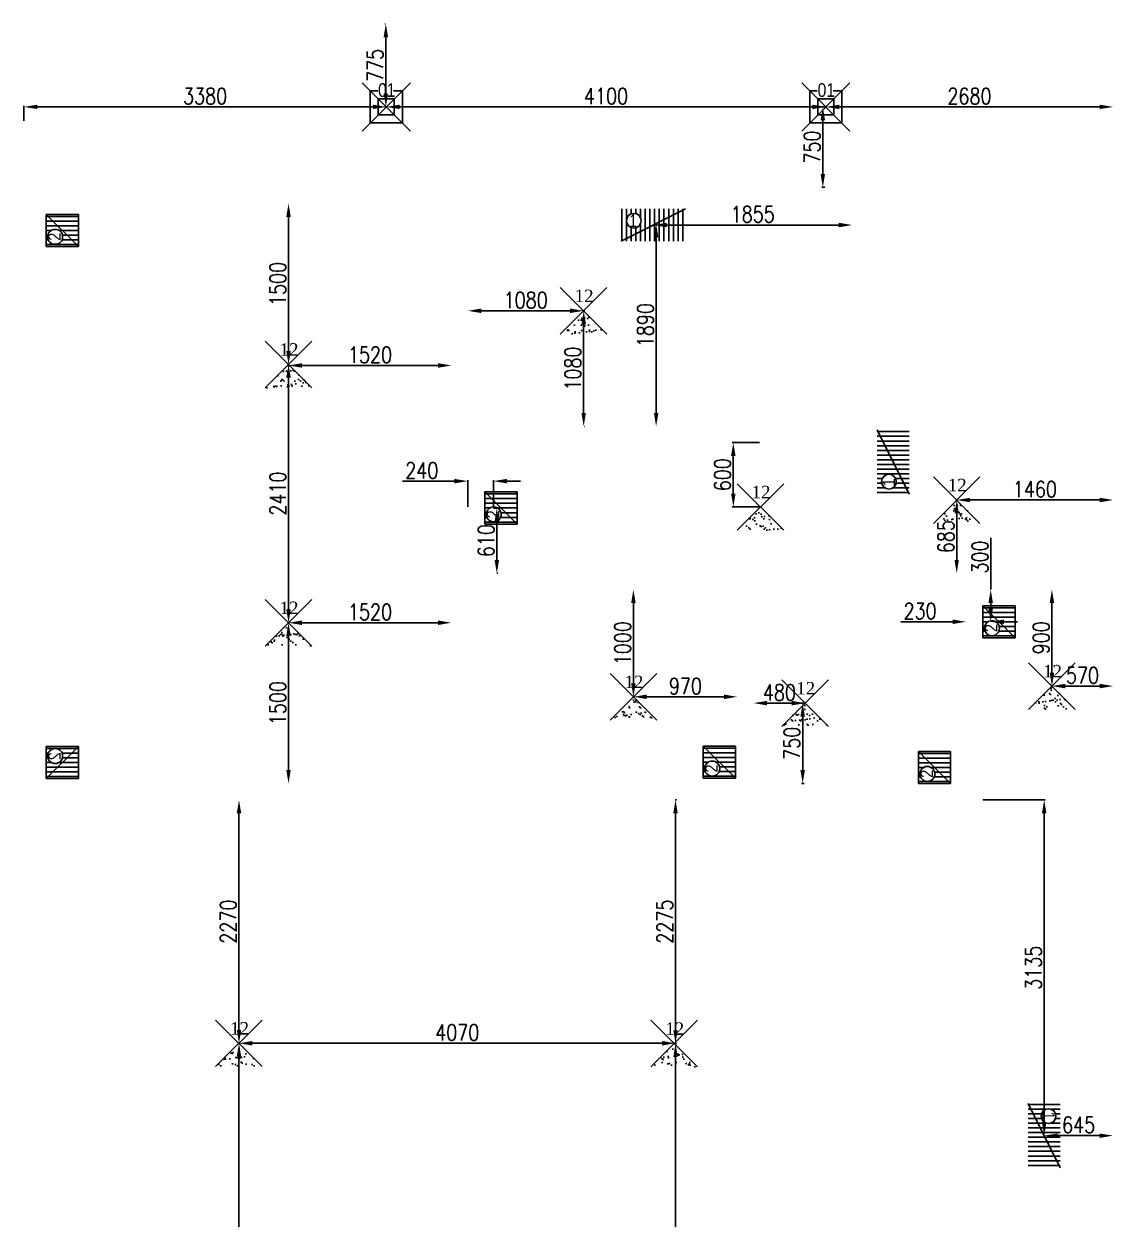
# Model space of a CAD drawing. Header units: millimetres. Extents: x -229 to 38456, y 27305 to 65049.
# Drawn here: x 28296 to 38456, y 41708 to 52857 of the extents above; entities that cross this region are included whole.
import ezdxf
from ezdxf.enums import TextEntityAlignment as Align

# ---------------------------------------------------------------- set-up
doc = ezdxf.new("R2010")
doc.units = ezdxf.units.MM
doc.header["$LTSCALE"] = 700
doc.header["$MEASUREMENT"] = 0
doc.header["$PDMODE"] = 35
doc.header["$PDSIZE"] = -25
for name, color, linetype in [('01-dif', 76, 'Continuous'), ('DIF 12', 84, 'Continuous'), ('DIF 46', 74, 'Continuous'), ('Return grill 300x300', 5, 'Continuous'), ('RETURN GRILL-600x300', 5, 'Continuous'), ('SA-DIMSTYLE', 2, 'Continuous'), ('WO DIFFUSER', 78, 'Continuous')]:
    doc.layers.add(name, color=color, linetype=linetype)
doc.layers.add('MAAM TEXT', color=7, linetype='Continuous', lineweight=25)
doc.styles.add('ROMANS', font='romans', dxfattribs={"width": 0.8})
doc.styles.add('style1', font='ARIALN.TTF')
doc.styles.add('TECHNICBOLD', font='times.ttf', dxfattribs={"height": 10})
doc.dimstyles.new('SA-MA', dxfattribs={"dimtxt": 150, "dimasz": 125, "dimexe": 10, "dimexo": 10, "dimgap": 25, "dimtad": 1, "dimdec": 0, "dimrnd": 5, "dimzin": 0, "dimdsep": 46, "dimtxsty": 'ROMANS', "dimcen": 0, "dimclrd": 1, "dimclre": 1, "dimclrt": 7, "dimadec": 0, "dimazin": 0, "dimtfac": 1, "dimtdec": 0, "dimtofl": 0, "dimtmove": 0, "dimatfit": 3, "dimfxl": 1, "dimtolj": 1, "dimtzin": 0, "dimarcsym": 0})

# ---------------------------------------------------------------- blocks, each defined once
blk = doc.blocks.new('saaa')
at = {"layer": 'RETURN GRILL-600x300'}
h = blk.add_hatch(dxfattribs=at)
h.set_pattern_fill('ANSI31', color=256, scale=350, angle=135, style=0)
h.set_pattern_definition([(270, (332422.58, 31332.115), (-43.75, 3e-15), [])])
h.paths.add_polyline_path([(272318, 32662), (272318, 32962), (271718, 32962), (271718, 32662)])
h.paths.add_polyline_path([(271905, 32852, 1), (271767, 32852, 1)], flags=16)
blk.add_line((272318, 32962), (271718, 32662), dxfattribs=at)
blk.add_circle((271836, 32852, 0), 68.8, dxfattribs=at)
at = {"layer": 'MAAM TEXT', "color": 7, "style": 'style1'}
blk.add_text('1', height=117, dxfattribs=at).set_placement((271830, 32794, 0), align=Align.CENTER)
blk = doc.blocks.new('DIFF CODE-12')
at = {"layer": 'DIF 12'}
h = blk.add_hatch(dxfattribs=at)
h.set_pattern_fill('AR-SAND', color=256, scale=50, style=0)
h.paths.add_polyline_path([(-20772, -48937), (-20337, -48937), (-20554, -48719)])
for p, q in [((-20337, -48502), (-20772, -48937)), ((-20772, -48502), (-20337, -48937))]:
    blk.add_line(p, q, dxfattribs=at)
at = {"layer": 'DIF 12', "color": 1, "style": 'TECHNICBOLD'}
blk.add_text('12', height=116.5, dxfattribs=at).set_placement((-20637, -48638))
blk = doc.blocks.new('01')
at = {"layer": '01-dif'}
for p, q in [((197256, -40400), (197706, -40850)), ((197706, -40400), (197256, -40850)), ((197401, -40475), (197331, -40475)), ((197331, -40475), (197331, -40775)), ((197556, -40550), (197406, -40550)), ((197406, -40550), (197406, -40700)), ((197631, -40475), (197550, -40475)), ((197556, -40550), (197556, -40700)), ((197631, -40475), (197631, -40775)), ((197631, -40775), (197331, -40775)), ((197556, -40700), (197406, -40700))]:
    blk.add_line(p, q, dxfattribs=at)
at = {"layer": '01-dif', "style": 'style1'}
blk.add_text('01', height=128.4, dxfattribs=at).set_placement((197486, -40532), align=Align.CENTER)
blk = doc.blocks.new('grill 2')
at = {"layer": 'Return grill 300x300'}
for p, q in [((-181726, 9717), (-182026, 9717)), ((-182026, 9717), (-182026, 9417)), ((-181726, 9717), (-182026, 9417)), ((-182007, 9717), (-182007, 9417)), ((-181964, 9717), (-181964, 9698)), ((-181920, 9717), (-181920, 9701)), ((-181876, 9717), (-181876, 9668)), ((-181832, 9717), (-181832, 9417)), ((-181789, 9717), (-181789, 9417)), ((-181745, 9717), (-181745, 9417)), ((-181726, 9417), (-181726, 9717)), ((-181876, 9599), (-181876, 9417)), ((-181964, 9569), (-181964, 9417)), ((-181920, 9566), (-181920, 9417)), ((-182026, 9417), (-181726, 9417))]:
    blk.add_line(p, q, dxfattribs=at)
blk.add_ellipse((-181936, 9634), major_axis=(49.3, 49.3), ratio=1, start_param=5.497787, end_param=11.780972, dxfattribs=at)
at = {"layer": 'Return grill 300x300', "color": 7, "style": 'style1'}
blk.add_text('2', height=117, dxfattribs=at).set_placement((-181935, 9582, 0), align=Align.CENTER)
blk = doc.blocks.new('*D37')
at = {"layer": 'Defpoints', "color": 0, "ltscale": 8, "transparency": 16777216}
for p in [(30764, 49681), (30764, 47271), (30764, 47271)]:
    blk.add_point(p, dxfattribs=at)
at = {"layer": 'SA-DIMSTYLE', "color": 1, "lineweight": -2, "ltscale": 8, "transparency": 16777216}
blk.add_line((30764, 49556), (30764, 47396), dxfattribs=at)
at = {"layer": 'SA-DIMSTYLE', "color": 1, "ltscale": 8, "transparency": 16777216}
for points in [[(30743, 49556), (30785, 49556), (30764, 49681)], [(30743, 47396), (30785, 47396), (30764, 47271)]]:
    blk.add_solid(points, dxfattribs=at)
at = {"layer": 'SA-DIMSTYLE', "color": 7, "ltscale": 8, "transparency": 16777216, "insert": (30664, 48476), "char_height": 150, "attachment_point": 5, "rotation": 90, "style": 'ROMANS'}
blk.add_mtext('\\A1;2410', dxfattribs=at)
blk = doc.blocks.new('*D38')
at = {"layer": 'Defpoints', "color": 0, "ltscale": 8, "transparency": 16777216}
for p in [(30764, 47271), (32283, 47271), (32283, 47271)]:
    blk.add_point(p, dxfattribs=at)
at = {"layer": 'SA-DIMSTYLE', "color": 1, "lineweight": -2, "ltscale": 8, "transparency": 16777216}
blk.add_line((30889, 47271), (32158, 47271), dxfattribs=at)
at = {"layer": 'SA-DIMSTYLE', "color": 1, "ltscale": 8, "transparency": 16777216}
for points in [[(30889, 47292), (30889, 47250), (30764, 47271)], [(32158, 47292), (32158, 47250), (32283, 47271)]]:
    blk.add_solid(points, dxfattribs=at)
at = {"layer": 'SA-DIMSTYLE', "color": 7, "ltscale": 8, "transparency": 16777216, "insert": (31524, 47371), "char_height": 150, "attachment_point": 5, "style": 'ROMANS'}
blk.add_mtext('\\A1;1520', dxfattribs=at)
blk = doc.blocks.new('*D39')
at = {"layer": 'Defpoints', "color": 0, "ltscale": 8, "transparency": 16777216}
for p in [(30764, 51181), (30764, 51181), (30764, 49681)]:
    blk.add_point(p, dxfattribs=at)
at = {"layer": 'SA-DIMSTYLE', "color": 1, "lineweight": -2, "ltscale": 8, "transparency": 16777216}
blk.add_line((30764, 49806), (30764, 51056), dxfattribs=at)
at = {"layer": 'SA-DIMSTYLE', "color": 1, "ltscale": 8, "transparency": 16777216}
for points in [[(30743, 51056), (30785, 51056), (30764, 51181)], [(30743, 49806), (30785, 49806), (30764, 49681)]]:
    blk.add_solid(points, dxfattribs=at)
at = {"layer": 'SA-DIMSTYLE', "color": 7, "ltscale": 8, "transparency": 16777216, "insert": (30664, 50431), "char_height": 150, "attachment_point": 5, "rotation": 90, "style": 'ROMANS'}
blk.add_mtext('\\A1;1500', dxfattribs=at)
blk = doc.blocks.new('*D40')
at = {"layer": 'Defpoints', "color": 0, "ltscale": 8, "transparency": 16777216}
for p in [(30764, 47271), (30764, 45771), (30764, 45771)]:
    blk.add_point(p, dxfattribs=at)
at = {"layer": 'SA-DIMSTYLE', "color": 1, "lineweight": -2, "ltscale": 8, "transparency": 16777216}
blk.add_line((30764, 47146), (30764, 45896), dxfattribs=at)
at = {"layer": 'SA-DIMSTYLE', "color": 1, "ltscale": 8, "transparency": 16777216}
for points in [[(30743, 47146), (30785, 47146), (30764, 47271)], [(30743, 45896), (30785, 45896), (30764, 45771)]]:
    blk.add_solid(points, dxfattribs=at)
at = {"layer": 'SA-DIMSTYLE', "color": 7, "ltscale": 8, "transparency": 16777216, "insert": (30664, 46521), "char_height": 150, "attachment_point": 5, "rotation": 90, "style": 'ROMANS'}
blk.add_mtext('\\A1;1500', dxfattribs=at)
blk = doc.blocks.new('*D41')
at = {"layer": 'Defpoints', "color": 0, "ltscale": 8, "transparency": 16777216}
for p in [(33981, 46580), (34950, 46580), (34950, 46580)]:
    blk.add_point(p, dxfattribs=at)
at = {"layer": 'SA-DIMSTYLE', "color": 1, "lineweight": -2, "ltscale": 8, "transparency": 16777216}
blk.add_line((34106, 46580), (34825, 46580), dxfattribs=at)
at = {"layer": 'SA-DIMSTYLE', "color": 1, "ltscale": 8, "transparency": 16777216}
for points in [[(34106, 46601), (34106, 46559), (33981, 46580)], [(34825, 46601), (34825, 46559), (34950, 46580)]]:
    blk.add_solid(points, dxfattribs=at)
at = {"layer": 'SA-DIMSTYLE', "color": 7, "ltscale": 8, "transparency": 16777216, "insert": (34466, 46680), "char_height": 150, "attachment_point": 5, "style": 'ROMANS'}
blk.add_mtext('\\A1;970', dxfattribs=at)
blk = doc.blocks.new('*D42')
at = {"layer": 'Defpoints', "color": 0, "ltscale": 8, "transparency": 16777216}
for p in [(33981, 47580), (33981, 47580), (33981, 46580)]:
    blk.add_point(p, dxfattribs=at)
at = {"layer": 'SA-DIMSTYLE', "color": 1, "lineweight": -2, "ltscale": 8, "transparency": 16777216}
blk.add_line((33981, 46705), (33981, 47455), dxfattribs=at)
at = {"layer": 'SA-DIMSTYLE', "color": 1, "ltscale": 8, "transparency": 16777216}
for points in [[(33960, 47455), (34002, 47455), (33981, 47580)], [(33960, 46705), (34002, 46705), (33981, 46580)]]:
    blk.add_solid(points, dxfattribs=at)
at = {"layer": 'SA-DIMSTYLE', "color": 7, "ltscale": 8, "transparency": 16777216, "insert": (33881, 47080), "char_height": 150, "attachment_point": 5, "rotation": 90, "style": 'ROMANS'}
blk.add_mtext('\\A1;1000', dxfattribs=at)
blk = doc.blocks.new('*D43')
at = {"layer": 'Defpoints', "color": 0, "ltscale": 8, "transparency": 16777216}
for p in [(35583, 46521), (35560, 45771), (35583, 45771)]:
    blk.add_point(p, dxfattribs=at)
at = {"layer": 'SA-DIMSTYLE', "color": 1, "lineweight": -2, "ltscale": 8, "transparency": 16777216}
for p, q in [((35573, 46521), (35550, 46521)), ((35560, 46396), (35560, 45896)), ((35573, 45771), (35550, 45771))]:
    blk.add_line(p, q, dxfattribs=at)
at = {"layer": 'SA-DIMSTYLE', "color": 1, "ltscale": 8, "transparency": 16777216}
for points in [[(35539, 46396), (35581, 46396), (35560, 46521)], [(35539, 45896), (35581, 45896), (35560, 45771)]]:
    blk.add_solid(points, dxfattribs=at)
at = {"layer": 'SA-DIMSTYLE', "color": 7, "ltscale": 8, "transparency": 16777216, "insert": (35460, 46146), "char_height": 150, "attachment_point": 5, "rotation": 90, "style": 'ROMANS'}
blk.add_mtext('\\A1;750', dxfattribs=at)
blk = doc.blocks.new('*D44')
at = {"layer": 'Defpoints', "color": 0, "ltscale": 8, "transparency": 16777216}
for p in [(35103, 46521), (35103, 46521), (35583, 46521)]:
    blk.add_point(p, dxfattribs=at)
at = {"layer": 'SA-DIMSTYLE', "color": 1, "lineweight": -2, "ltscale": 8, "transparency": 16777216}
blk.add_line((35458, 46521), (35228, 46521), dxfattribs=at)
at = {"layer": 'SA-DIMSTYLE', "color": 1, "ltscale": 8, "transparency": 16777216}
for points in [[(35228, 46542), (35228, 46500), (35103, 46521)], [(35458, 46542), (35458, 46500), (35583, 46521)]]:
    blk.add_solid(points, dxfattribs=at)
at = {"layer": 'SA-DIMSTYLE', "color": 7, "ltscale": 8, "transparency": 16777216, "insert": (35343, 46621), "char_height": 150, "attachment_point": 5, "style": 'ROMANS'}
blk.add_mtext('\\A1;480', dxfattribs=at)
blk = doc.blocks.new('*D45')
at = {"layer": 'Defpoints', "color": 0, "ltscale": 8, "transparency": 16777216}
for p in [(37885, 46680, -617), (38456, 46680), (38456, 46680)]:
    blk.add_point(p, dxfattribs=at)
at = {"layer": 'SA-DIMSTYLE', "color": 1, "lineweight": -2, "ltscale": 8, "transparency": 16777216}
blk.add_line((38010, 46680), (38331, 46680), dxfattribs=at)
at = {"layer": 'SA-DIMSTYLE', "color": 1, "ltscale": 8, "transparency": 16777216}
for points in [[(38010, 46701), (38010, 46659), (37885, 46680)], [(38331, 46701), (38331, 46659), (38456, 46680)]]:
    blk.add_solid(points, dxfattribs=at)
at = {"layer": 'SA-DIMSTYLE', "color": 7, "ltscale": 8, "transparency": 16777216, "insert": (38170, 46780), "char_height": 150, "attachment_point": 5, "style": 'ROMANS'}
blk.add_mtext('\\A1;570', dxfattribs=at)
blk = doc.blocks.new('*D46')
at = {"layer": 'Defpoints', "color": 0, "ltscale": 8, "transparency": 16777216}
for p in [(37885, 47580), (37885, 47580), (37885, 46680)]:
    blk.add_point(p, dxfattribs=at)
at = {"layer": 'SA-DIMSTYLE', "color": 1, "lineweight": -2, "ltscale": 8, "transparency": 16777216}
blk.add_line((37885, 46805), (37885, 47455), dxfattribs=at)
at = {"layer": 'SA-DIMSTYLE', "color": 1, "ltscale": 8, "transparency": 16777216}
for points in [[(37864, 47455), (37906, 47455), (37885, 47580)], [(37864, 46805), (37906, 46805), (37885, 46680)]]:
    blk.add_solid(points, dxfattribs=at)
at = {"layer": 'SA-DIMSTYLE', "color": 7, "ltscale": 8, "transparency": 16777216, "insert": (37785, 47130), "char_height": 150, "attachment_point": 5, "rotation": 90, "style": 'ROMANS'}
blk.add_mtext('\\A1;900', dxfattribs=at)
blk = doc.blocks.new('*D79')
at = {"layer": 'Defpoints', "color": 0, "ltscale": 8, "transparency": 16777216}
for p in [(36997, 48416), (38456, 48416), (38456, 48416)]:
    blk.add_point(p, dxfattribs=at)
at = {"layer": 'SA-DIMSTYLE', "color": 1, "lineweight": -2, "ltscale": 8, "transparency": 16777216}
blk.add_line((37122, 48416), (38331, 48416), dxfattribs=at)
at = {"layer": 'SA-DIMSTYLE', "color": 1, "ltscale": 8, "transparency": 16777216}
for points in [[(37122, 48437), (37122, 48395), (36997, 48416)], [(38331, 48437), (38331, 48395), (38456, 48416)]]:
    blk.add_solid(points, dxfattribs=at)
at = {"layer": 'SA-DIMSTYLE', "color": 7, "ltscale": 8, "transparency": 16777216, "insert": (37726, 48516), "char_height": 150, "attachment_point": 5, "style": 'ROMANS'}
blk.add_mtext('\\A1;1460', dxfattribs=at)
blk = doc.blocks.new('*D80')
at = {"layer": 'Defpoints', "color": 0, "ltscale": 8, "transparency": 16777216}
for p in [(36997, 48416), (36997, 47732), (36997, 47732)]:
    blk.add_point(p, dxfattribs=at)
at = {"layer": 'SA-DIMSTYLE', "color": 1, "lineweight": -2, "ltscale": 8, "transparency": 16777216}
blk.add_line((36997, 48291), (36997, 47857), dxfattribs=at)
at = {"layer": 'SA-DIMSTYLE', "color": 1, "ltscale": 8, "transparency": 16777216}
for points in [[(36976, 48291), (37017, 48291), (36997, 48416)], [(36976, 47857), (37017, 47857), (36997, 47732)]]:
    blk.add_solid(points, dxfattribs=at)
at = {"layer": 'SA-DIMSTYLE', "color": 7, "ltscale": 8, "transparency": 16777216, "insert": (36897, 48074), "char_height": 150, "attachment_point": 5, "rotation": 90, "style": 'ROMANS'}
blk.add_mtext('\\A1;685', dxfattribs=at)
blk = doc.blocks.new('*D81')
at = {"layer": 'Defpoints', "color": 0, "ltscale": 8, "transparency": 16777216}
for p in [(34913, 48951), (35166, 48951), (35166, 48351)]:
    blk.add_point(p, dxfattribs=at)
at = {"layer": 'SA-DIMSTYLE', "color": 1, "lineweight": -2, "ltscale": 8, "transparency": 16777216}
for p, q in [((35156, 48951), (34903, 48951)), ((34913, 48476), (34913, 48826)), ((35156, 48351), (34903, 48351))]:
    blk.add_line(p, q, dxfattribs=at)
at = {"layer": 'SA-DIMSTYLE', "color": 1, "ltscale": 8, "transparency": 16777216}
for points in [[(34892, 48826), (34934, 48826), (34913, 48951)], [(34892, 48476), (34934, 48476), (34913, 48351)]]:
    blk.add_solid(points, dxfattribs=at)
at = {"layer": 'SA-DIMSTYLE', "color": 7, "ltscale": 8, "transparency": 16777216, "insert": (34813, 48651), "char_height": 150, "attachment_point": 5, "rotation": 90, "style": 'ROMANS'}
blk.add_mtext('\\A1;600', dxfattribs=at)
blk = doc.blocks.new('*D82')
at = {"layer": 'Defpoints', "color": 0, "ltscale": 8, "transparency": 16777216}
for p in [(33516, 50181), (33516, 49103), (33517, 49103)]:
    blk.add_point(p, dxfattribs=at)
at = {"layer": 'SA-DIMSTYLE', "color": 1, "lineweight": -2, "ltscale": 8, "transparency": 16777216}
for p, q in [((33526, 50181), (33527, 50181)), ((33517, 50056), (33517, 49228)), ((33526, 49103), (33527, 49103))]:
    blk.add_line(p, q, dxfattribs=at)
at = {"layer": 'SA-DIMSTYLE', "color": 1, "ltscale": 8, "transparency": 16777216}
for points in [[(33497, 50056), (33538, 50056), (33517, 50181)], [(33497, 49228), (33538, 49228), (33517, 49103)]]:
    blk.add_solid(points, dxfattribs=at)
at = {"layer": 'SA-DIMSTYLE', "color": 7, "ltscale": 8, "transparency": 16777216, "insert": (33417, 49642), "char_height": 150, "attachment_point": 5, "rotation": 90, "style": 'ROMANS'}
blk.add_mtext('\\A1;1080', dxfattribs=at)
blk = doc.blocks.new('*D83')
at = {"layer": 'Defpoints', "color": 0, "ltscale": 8, "transparency": 16777216}
for p in [(32436, 50181), (32436, 50181), (33516, 50181)]:
    blk.add_point(p, dxfattribs=at)
at = {"layer": 'SA-DIMSTYLE', "color": 1, "lineweight": -2, "ltscale": 8, "transparency": 16777216}
blk.add_line((33391, 50181), (32561, 50181), dxfattribs=at)
at = {"layer": 'SA-DIMSTYLE', "color": 1, "ltscale": 8, "transparency": 16777216}
for points in [[(32561, 50202), (32561, 50160), (32436, 50181)], [(33391, 50202), (33391, 50160), (33516, 50181)]]:
    blk.add_solid(points, dxfattribs=at)
at = {"layer": 'SA-DIMSTYLE', "color": 7, "ltscale": 8, "transparency": 16777216, "insert": (32976, 50281), "char_height": 150, "attachment_point": 5, "style": 'ROMANS'}
blk.add_mtext('\\A1;1080', dxfattribs=at)
blk = doc.blocks.new('*D84')
at = {"layer": 'Defpoints', "color": 0, "ltscale": 8, "transparency": 16777216}
for p in [(30764, 49681), (32283, 49671), (32283, 49671)]:
    blk.add_point(p, dxfattribs=at)
at = {"layer": 'SA-DIMSTYLE', "color": 1, "lineweight": -2, "ltscale": 8, "transparency": 16777216}
for p, q in [((30764, 49671), (30764, 49661)), ((30889, 49671), (32158, 49671))]:
    blk.add_line(p, q, dxfattribs=at)
at = {"layer": 'SA-DIMSTYLE', "color": 1, "ltscale": 8, "transparency": 16777216}
for points in [[(30889, 49692), (30889, 49650), (30764, 49671)], [(32158, 49692), (32158, 49650), (32283, 49671)]]:
    blk.add_solid(points, dxfattribs=at)
at = {"layer": 'SA-DIMSTYLE', "color": 7, "ltscale": 8, "transparency": 16777216, "insert": (31524, 49771), "char_height": 150, "attachment_point": 5, "style": 'ROMANS'}
blk.add_mtext('\\A1;1520', dxfattribs=at)
blk = doc.blocks.new('*D176')
at = {"layer": 'Defpoints', "color": 0, "ltscale": 8, "transparency": 16777216}
for p in [(34362, 43345), (34374, 43345), (34374, 39285)]:
    blk.add_point(p, dxfattribs=at)
at = {"layer": 'SA-DIMSTYLE', "color": 1, "lineweight": -2, "ltscale": 8, "transparency": 16777216}
for p, q in [((34372, 43345), (34384, 43345)), ((34374, 39410), (34374, 43220))]:
    blk.add_line(p, q, dxfattribs=at)
at = {"layer": 'SA-DIMSTYLE', "color": 1, "ltscale": 8, "transparency": 16777216}
for points in [[(34353, 43220), (34395, 43220), (34374, 43345)], [(34353, 39410), (34395, 39410), (34374, 39285)]]:
    blk.add_solid(points, dxfattribs=at)
at = {"layer": 'SA-DIMSTYLE', "color": 7, "ltscale": 8, "transparency": 16777216, "insert": (34274, 41315), "char_height": 150, "attachment_point": 5, "rotation": 90, "style": 'ROMANS'}
blk.add_mtext('\\A1;4060', dxfattribs=at)
blk = doc.blocks.new('*D177')
at = {"layer": 'Defpoints', "color": 0, "ltscale": 8, "transparency": 16777216}
for p in [(34362, 45618), (34374, 45618), (34362, 43345)]:
    blk.add_point(p, dxfattribs=at)
at = {"layer": 'SA-DIMSTYLE', "color": 1, "lineweight": -2, "ltscale": 8, "transparency": 16777216}
for p, q in [((34372, 45618), (34384, 45618)), ((34374, 43470), (34374, 45493)), ((34372, 43345), (34384, 43345))]:
    blk.add_line(p, q, dxfattribs=at)
at = {"layer": 'SA-DIMSTYLE', "color": 1, "ltscale": 8, "transparency": 16777216}
for points in [[(34353, 45493), (34395, 45493), (34374, 45618)], [(34353, 43470), (34395, 43470), (34374, 43345)]]:
    blk.add_solid(points, dxfattribs=at)
at = {"layer": 'SA-DIMSTYLE', "color": 7, "ltscale": 8, "transparency": 16777216, "insert": (34274, 44482), "char_height": 150, "attachment_point": 5, "rotation": 90, "style": 'ROMANS'}
blk.add_mtext('\\A1;2275', dxfattribs=at)
blk = doc.blocks.new('*D178')
at = {"layer": 'Defpoints', "color": 0, "ltscale": 8, "transparency": 16777216}
for p in [(30302, 43348), (30302, 43348), (34374, 43345)]:
    blk.add_point(p, dxfattribs=at)
at = {"layer": 'SA-DIMSTYLE', "color": 1, "lineweight": -2, "ltscale": 8, "transparency": 16777216}
for p, q in [((34249, 43348), (30427, 43348)), ((34374, 43355), (34374, 43358))]:
    blk.add_line(p, q, dxfattribs=at)
at = {"layer": 'SA-DIMSTYLE', "color": 1, "ltscale": 8, "transparency": 16777216}
for points in [[(30427, 43369), (30427, 43327), (30302, 43348)], [(34249, 43369), (34249, 43327), (34374, 43348)]]:
    blk.add_solid(points, dxfattribs=at)
at = {"layer": 'SA-DIMSTYLE', "color": 7, "ltscale": 8, "transparency": 16777216, "insert": (32338, 43448), "char_height": 150, "attachment_point": 5, "style": 'ROMANS'}
blk.add_mtext('\\A1;4070', dxfattribs=at)
blk = doc.blocks.new('*D179')
at = {"layer": 'Defpoints', "color": 0, "ltscale": 8, "transparency": 16777216}
for p in [(30302, 43348), (30302, 39280), (30334, 39280)]:
    blk.add_point(p, dxfattribs=at)
at = {"layer": 'SA-DIMSTYLE', "color": 1, "lineweight": -2, "ltscale": 8, "transparency": 16777216}
for p, q in [((30302, 43223), (30302, 39405)), ((30324, 39280), (30292, 39280))]:
    blk.add_line(p, q, dxfattribs=at)
at = {"layer": 'SA-DIMSTYLE', "color": 1, "ltscale": 8, "transparency": 16777216}
for points in [[(30281, 43223), (30323, 43223), (30302, 43348)], [(30281, 39405), (30323, 39405), (30302, 39280)]]:
    blk.add_solid(points, dxfattribs=at)
at = {"layer": 'SA-DIMSTYLE', "color": 7, "ltscale": 8, "transparency": 16777216, "insert": (30202, 41314), "char_height": 150, "attachment_point": 5, "rotation": 90, "style": 'ROMANS'}
blk.add_mtext('\\A1;4070', dxfattribs=at)
blk = doc.blocks.new('*D164')
at = {"layer": 'Defpoints', "color": 0, "ltscale": 8, "transparency": 16777216}
for p in [(30302, 45618), (30302, 45618), (30302, 43348)]:
    blk.add_point(p, dxfattribs=at)
at = {"layer": 'SA-DIMSTYLE', "color": 1, "lineweight": -2, "ltscale": 8, "transparency": 16777216}
blk.add_line((30302, 43473), (30302, 45493), dxfattribs=at)
at = {"layer": 'SA-DIMSTYLE', "color": 1, "ltscale": 8, "transparency": 16777216}
for points in [[(30281, 45493), (30323, 45493), (30302, 45618)], [(30281, 43473), (30323, 43473), (30302, 43348)]]:
    blk.add_solid(points, dxfattribs=at)
at = {"layer": 'SA-DIMSTYLE', "color": 7, "ltscale": 8, "transparency": 16777216, "insert": (30202, 44483), "char_height": 150, "attachment_point": 5, "rotation": 90, "style": 'ROMANS'}
blk.add_mtext('\\A1;2270', dxfattribs=at)
blk = doc.blocks.new('*D165')
at = {"layer": 'Defpoints', "color": 0, "ltscale": 8, "transparency": 16777216}
for p in [(31676, 52083, 450), (35776, 52083), (35776, 52083)]:
    blk.add_point(p, dxfattribs=at)
at = {"layer": 'SA-DIMSTYLE', "color": 1, "lineweight": -2, "ltscale": 8, "transparency": 16777216}
blk.add_line((31801, 52083), (35651, 52083), dxfattribs=at)
at = {"layer": 'SA-DIMSTYLE', "color": 1, "ltscale": 8, "transparency": 16777216}
for points in [[(31801, 52104), (31801, 52063), (31676, 52083)], [(35651, 52104), (35651, 52063), (35776, 52083)]]:
    blk.add_solid(points, dxfattribs=at)
at = {"layer": 'SA-DIMSTYLE', "color": 7, "ltscale": 8, "transparency": 16777216, "insert": (33726, 52183), "char_height": 150, "attachment_point": 5, "style": 'ROMANS'}
blk.add_mtext('\\A1;4100', dxfattribs=at)
blk = doc.blocks.new('*D172')
at = {"layer": 'Defpoints', "color": 0, "ltscale": 8, "transparency": 16777216}
for p in [(35776, 52083), (38456, 52083), (38456, 52083)]:
    blk.add_point(p, dxfattribs=at)
at = {"layer": 'SA-DIMSTYLE', "color": 1, "lineweight": -2, "ltscale": 8, "transparency": 16777216}
blk.add_line((35901, 52083), (38331, 52083), dxfattribs=at)
at = {"layer": 'SA-DIMSTYLE', "color": 1, "ltscale": 8, "transparency": 16777216}
for points in [[(35901, 52104), (35901, 52063), (35776, 52083)], [(38331, 52104), (38331, 52063), (38456, 52083)]]:
    blk.add_solid(points, dxfattribs=at)
at = {"layer": 'SA-DIMSTYLE', "color": 7, "ltscale": 8, "transparency": 16777216, "insert": (37116, 52183), "char_height": 150, "attachment_point": 5, "style": 'ROMANS'}
blk.add_mtext('\\A1;2680', dxfattribs=at)
blk = doc.blocks.new('*D152')
at = {"layer": 'Defpoints', "color": 0, "ltscale": 8, "transparency": 16777216}
for p in [(28296, 52083), (31676, 52083), (28296, 51943)]:
    blk.add_point(p, dxfattribs=at)
at = {"layer": 'SA-DIMSTYLE', "color": 1, "lineweight": -2, "ltscale": 8, "transparency": 16777216}
for p, q in [((28296, 51953), (28296, 52093)), ((31551, 52083), (28421, 52083))]:
    blk.add_line(p, q, dxfattribs=at)
at = {"layer": 'SA-DIMSTYLE', "color": 1, "ltscale": 8, "transparency": 16777216}
for points in [[(28421, 52104), (28421, 52063), (28296, 52083)], [(31551, 52104), (31551, 52063), (31676, 52083)]]:
    blk.add_solid(points, dxfattribs=at)
at = {"layer": 'SA-DIMSTYLE', "color": 7, "ltscale": 8, "transparency": 16777216, "insert": (29986, 52183), "char_height": 150, "attachment_point": 5, "style": 'ROMANS'}
blk.add_mtext('\\A1;3380', dxfattribs=at)
blk = doc.blocks.new('*D147')
at = {"layer": 'Defpoints', "color": 0, "ltscale": 8, "transparency": 16777216}
for p in [(37813, 42486), (38456, 42486), (38456, 42486)]:
    blk.add_point(p, dxfattribs=at)
at = {"layer": 'SA-DIMSTYLE', "color": 1, "lineweight": -2, "ltscale": 8, "transparency": 16777216}
blk.add_line((37938, 42486), (38331, 42486), dxfattribs=at)
at = {"layer": 'SA-DIMSTYLE', "color": 1, "ltscale": 8, "transparency": 16777216}
for points in [[(37938, 42506), (37938, 42465), (37813, 42486)], [(38331, 42506), (38331, 42465), (38456, 42486)]]:
    blk.add_solid(points, dxfattribs=at)
at = {"layer": 'SA-DIMSTYLE', "color": 7, "ltscale": 8, "transparency": 16777216, "insert": (38134, 42586), "char_height": 150, "attachment_point": 5, "style": 'ROMANS'}
blk.add_mtext('\\A1;645', dxfattribs=at)
blk = doc.blocks.new('*D148')
at = {"layer": 'Defpoints', "color": 0, "ltscale": 8, "transparency": 16777216}
for p in [(37232, 45618), (37813, 45618), (37813, 42486)]:
    blk.add_point(p, dxfattribs=at)
at = {"layer": 'SA-DIMSTYLE', "color": 1, "lineweight": -2, "ltscale": 8, "transparency": 16777216}
for p, q in [((37242, 45618), (37823, 45618)), ((37813, 42611), (37813, 45493))]:
    blk.add_line(p, q, dxfattribs=at)
at = {"layer": 'SA-DIMSTYLE', "color": 1, "ltscale": 8, "transparency": 16777216}
for points in [[(37792, 45493), (37834, 45493), (37813, 45618)], [(37792, 42611), (37834, 42611), (37813, 42486)]]:
    blk.add_solid(points, dxfattribs=at)
at = {"layer": 'SA-DIMSTYLE', "color": 7, "ltscale": 8, "transparency": 16777216, "insert": (37713, 44052), "char_height": 150, "attachment_point": 5, "rotation": 90, "style": 'ROMANS'}
blk.add_mtext('\\A1;3135', dxfattribs=at)
blk = doc.blocks.new('*D149')
at = {"layer": 'Defpoints', "color": 0, "ltscale": 8, "transparency": 16777216}
for p in [(37314, 47580), (37314, 47580), (37314, 47280)]:
    blk.add_point(p, dxfattribs=at)
at = {"layer": 'SA-DIMSTYLE', "color": 1, "lineweight": -2, "ltscale": 8, "transparency": 16777216}
for p, q in [((37314, 47580), (37314, 48064)), ((37314, 47405), (37314, 47455))]:
    blk.add_line(p, q, dxfattribs=at)
at = {"layer": 'SA-DIMSTYLE', "color": 1, "ltscale": 8, "transparency": 16777216}
for points in [[(37293, 47455), (37335, 47455), (37314, 47580)], [(37293, 47405), (37335, 47405), (37314, 47280)]]:
    blk.add_solid(points, dxfattribs=at)
at = {"layer": 'SA-DIMSTYLE', "color": 7, "ltscale": 8, "transparency": 16777216, "insert": (37214, 47884), "char_height": 150, "attachment_point": 5, "rotation": 90, "style": 'ROMANS'}
blk.add_mtext('\\A1;300', dxfattribs=at)
blk = doc.blocks.new('*D150')
at = {"layer": 'Defpoints', "color": 0, "ltscale": 8, "transparency": 16777216}
for p in [(37084, 47280), (37084, 47280), (37314, 47280)]:
    blk.add_point(p, dxfattribs=at)
at = {"layer": 'SA-DIMSTYLE', "color": 1, "lineweight": -2, "ltscale": 8, "transparency": 16777216}
for p, q in [((36959, 47280), (36475, 47280)), ((37439, 47280), (37564, 47280))]:
    blk.add_line(p, q, dxfattribs=at)
at = {"layer": 'SA-DIMSTYLE', "color": 1, "ltscale": 8, "transparency": 16777216}
for points in [[(36959, 47301), (36959, 47259), (37084, 47280)], [(37439, 47301), (37439, 47259), (37314, 47280)]]:
    blk.add_solid(points, dxfattribs=at)
at = {"layer": 'SA-DIMSTYLE', "color": 7, "ltscale": 8, "transparency": 16777216, "insert": (36655, 47380), "char_height": 150, "attachment_point": 5, "style": 'ROMANS'}
blk.add_mtext('\\A1;230', dxfattribs=at)
blk = doc.blocks.new('*D151')
at = {"layer": 'Defpoints', "color": 0, "ltscale": 8, "transparency": 16777216}
for p in [(32667, 48341, 99), (32700, 47732), (32707, 47732)]:
    blk.add_point(p, dxfattribs=at)
at = {"layer": 'SA-DIMSTYLE', "color": 1, "lineweight": -2, "ltscale": 8, "transparency": 16777216}
for p, q in [((32677, 48341), (32717, 48341)), ((32707, 48216), (32707, 47857)), ((32710, 47732), (32717, 47732))]:
    blk.add_line(p, q, dxfattribs=at)
at = {"layer": 'SA-DIMSTYLE', "color": 1, "ltscale": 8, "transparency": 16777216}
for points in [[(32686, 48216), (32728, 48216), (32707, 48341)], [(32686, 47857), (32728, 47857), (32707, 47732)]]:
    blk.add_solid(points, dxfattribs=at)
at = {"layer": 'SA-DIMSTYLE', "color": 7, "ltscale": 8, "transparency": 16777216, "insert": (32607, 48037), "char_height": 150, "attachment_point": 5, "rotation": 90, "style": 'ROMANS'}
blk.add_mtext('\\A1;610', dxfattribs=at)
blk = doc.blocks.new('*D16')
at = {"layer": 'Defpoints', "color": 0, "ltscale": 8, "transparency": 16777216}
for p in [(32436, 48592), (32436, 48341), (32677, 48341)]:
    blk.add_point(p, dxfattribs=at)
at = {"layer": 'SA-DIMSTYLE', "color": 1, "lineweight": -2, "ltscale": 8, "transparency": 16777216}
for p, q in [((32311, 48592), (31827, 48592)), ((32436, 48351), (32436, 48602)), ((32677, 48351), (32677, 48602)), ((32802, 48592), (32927, 48592))]:
    blk.add_line(p, q, dxfattribs=at)
at = {"layer": 'SA-DIMSTYLE', "color": 1, "ltscale": 8, "transparency": 16777216}
for points in [[(32311, 48613), (32311, 48571), (32436, 48592)], [(32802, 48613), (32802, 48571), (32677, 48592)]]:
    blk.add_solid(points, dxfattribs=at)
at = {"layer": 'SA-DIMSTYLE', "color": 7, "ltscale": 8, "transparency": 16777216, "insert": (32007, 48692), "char_height": 150, "attachment_point": 5, "style": 'ROMANS'}
blk.add_mtext('\\A1;240', dxfattribs=at)
blk = doc.blocks.new('*D17')
at = {"layer": 'Defpoints', "color": 0, "ltscale": 8, "transparency": 16777216}
for p in [(34167, 50981), (36021, 50981), (36021, 50981)]:
    blk.add_point(p, dxfattribs=at)
at = {"layer": 'SA-DIMSTYLE', "color": 1, "lineweight": -2, "ltscale": 8, "transparency": 16777216}
blk.add_line((34292, 50981), (35896, 50981), dxfattribs=at)
at = {"layer": 'SA-DIMSTYLE', "color": 1, "ltscale": 8, "transparency": 16777216}
for points in [[(34292, 51002), (34292, 50960), (34167, 50981)], [(35896, 51002), (35896, 50960), (36021, 50981)]]:
    blk.add_solid(points, dxfattribs=at)
at = {"layer": 'SA-DIMSTYLE', "color": 7, "ltscale": 8, "transparency": 16777216, "insert": (35094, 51081), "char_height": 150, "attachment_point": 5, "style": 'ROMANS'}
blk.add_mtext('\\A1;1855', dxfattribs=at)
blk = doc.blocks.new('*D18')
at = {"layer": 'Defpoints', "color": 0, "ltscale": 8, "transparency": 16777216}
for p in [(34167, 50991), (34193, 49103), (34193, 49103)]:
    blk.add_point(p, dxfattribs=at)
at = {"layer": 'SA-DIMSTYLE', "color": 1, "lineweight": -2, "ltscale": 8, "transparency": 16777216}
for p, q in [((34177, 50991), (34203, 50991)), ((34193, 50866), (34193, 49228))]:
    blk.add_line(p, q, dxfattribs=at)
at = {"layer": 'SA-DIMSTYLE', "color": 1, "ltscale": 8, "transparency": 16777216}
for points in [[(34172, 50866), (34214, 50866), (34193, 50991)], [(34172, 49228), (34214, 49228), (34193, 49103)]]:
    blk.add_solid(points, dxfattribs=at)
at = {"layer": 'SA-DIMSTYLE', "color": 7, "ltscale": 8, "transparency": 16777216, "insert": (34093, 50047), "char_height": 150, "attachment_point": 5, "rotation": 90, "style": 'ROMANS'}
blk.add_mtext('\\A1;1890', dxfattribs=at)
blk = doc.blocks.new('*D19')
at = {"layer": 'Defpoints', "color": 0, "ltscale": 8, "transparency": 16777216}
for p in [(31672, 52857), (31676, 52857), (31676, 52083)]:
    blk.add_point(p, dxfattribs=at)
at = {"layer": 'SA-DIMSTYLE', "color": 1, "lineweight": -2, "ltscale": 8, "transparency": 16777216}
for p, q in [((31666, 52857), (31662, 52857)), ((31672, 52208), (31672, 52732)), ((31666, 52083), (31662, 52083))]:
    blk.add_line(p, q, dxfattribs=at)
at = {"layer": 'SA-DIMSTYLE', "color": 1, "ltscale": 8, "transparency": 16777216}
for points in [[(31651, 52732), (31693, 52732), (31672, 52857)], [(31651, 52208), (31693, 52208), (31672, 52083)]]:
    blk.add_solid(points, dxfattribs=at)
at = {"layer": 'SA-DIMSTYLE', "color": 7, "ltscale": 8, "transparency": 16777216, "insert": (31572, 52470), "char_height": 150, "attachment_point": 5, "rotation": 90, "style": 'ROMANS'}
blk.add_mtext('\\A1;775', dxfattribs=at)
blk = doc.blocks.new('*D20')
at = {"layer": 'Defpoints', "color": 0, "ltscale": 8, "transparency": 16777216}
for p in [(35776, 52083), (35748, 51333), (35776, 51333)]:
    blk.add_point(p, dxfattribs=at)
at = {"layer": 'SA-DIMSTYLE', "color": 1, "lineweight": -2, "ltscale": 8, "transparency": 16777216}
for p, q in [((35766, 52083), (35738, 52083)), ((35748, 51958), (35748, 51458)), ((35766, 51333), (35738, 51333))]:
    blk.add_line(p, q, dxfattribs=at)
at = {"layer": 'SA-DIMSTYLE', "color": 1, "ltscale": 8, "transparency": 16777216}
for points in [[(35727, 51958), (35769, 51958), (35748, 52083)], [(35727, 51458), (35769, 51458), (35748, 51333)]]:
    blk.add_solid(points, dxfattribs=at)
at = {"layer": 'SA-DIMSTYLE', "color": 7, "ltscale": 8, "transparency": 16777216, "insert": (35648, 51708), "char_height": 150, "attachment_point": 5, "rotation": 90, "style": 'ROMANS'}
blk.add_mtext('\\A1;750', dxfattribs=at)

msp = doc.modelspace()

# ---------------------------------------------------------------- block references
at = {"layer": 'DIF 46'}
for p in [(54070.5, 98900), (51318.1, 98400), (57550.8, 97135.1), (55720.5, 97070.1), (51318.1, 95989.8), (58439.4, 95399, -617.5), (54535.1, 95299), (56137.5, 95239.8), (50856.3, 92066.8), (54915.8, 92063.9), (54915.8, 92063.9)]:
    msp.add_blockref('DIFF CODE-12', p, dxfattribs=at)
at = {"layer": 'RETURN GRILL-600x300'}
for name, p, rotation in [('grill 2', (38221.4, 232806.9), 90), ('saaa', (69216.4, -223249), 90), ('grill 2', (42312.4, 230217.6, 98.8), 90), ('grill 2', (46959, 229156), 90), ('grill 2', (44350, 227846.7), 90), ('grill 2', (46357.4, 227796.7), 90), ('saaa', (5000.9, 314503.5), 270)]:
    msp.add_blockref(name, p, dxfattribs=dict(at, rotation=rotation))
msp.add_blockref('saaa', (-237851.3, 18168.9), dxfattribs=at)
at = {"layer": 'RETURN GRILL-600x300', "xscale": -1.000000000000003, "rotation": 90}
msp.add_blockref('grill 2', (38221.4, -135908.9), dxfattribs=at)
at = {"layer": 'WO DIFFUSER', "color": 41}
for p in [(-165805.3, 92708, 450), (-161705.3, 92708)]:
    msp.add_blockref('01', p, dxfattribs=at)

# ---------------------------------------------------------------- dimensions: what is measured, and where the dimension line sits
at = {"layer": 'SA-DIMSTYLE', "ltscale": 8}
for base, p1, p2, picture, middle in [((31671.7, 52857.4), (31676.1, 52083.4), (31676.1, 52857.4), '*D19', (31571.7, 52470.4)), ((35747.9, 51333.4), (35776.1, 52083.4), (35776.1, 51333.4), '*D20', (35647.9, 51708.4)), ((30763.9, 51181), (30763.9, 49681), (30763.9, 51181), '*D39', (30663.9, 50431)), ((34193, 49103.4), (34166.6, 50991), (34193, 49103.4), '*D18', (34093, 50047.2)), ((33517.4, 49103.4), (33516.3, 50181), (33516.3, 49103.4), '*D82', (33417.4, 49642.2)), ((30763.9, 47270.8), (30763.9, 49681), (30763.9, 47270.8), '*D37', (30663.9, 48475.9)), ((34913.2, 48951), (35166.3, 48351), (35166.3, 48951), '*D81', (34813.2, 48651)), ((36996.7, 47732.4), (36996.7, 48416.1), (36996.7, 47732.4), '*D80', (36896.7, 48074.3)), ((32706.7, 47732.4), (32667.4, 48341.4, 98.8), (32699.6, 47732.4), '*D151', (32606.7, 48036.9)), ((37313.8, 47580), (37313.8, 47280), (37313.8, 47580), '*D149', (37213.8, 47884.3)), ((33980.9, 47580), (33980.9, 46580), (33980.9, 47580), '*D42', (33880.9, 47080)), ((37885.3, 47580), (37885.3, 46680), (37885.3, 47580), '*D46', (37785.3, 47130)), ((30763.9, 45770.8), (30763.9, 47270.8), (30763.9, 45770.8), '*D40', (30663.9, 46520.8)), ((35560, 45770.8), (35583.3, 46520.8), (35583.3, 45770.8), '*D43', (35460, 46145.8)), ((30302.1, 45618.4), (30302.1, 43347.8), (30302.1, 45618.4), '*D164', (30202.1, 44483.1)), ((34374.0618, 45618.4), (34361.6499, 43344.9112), (34361.6499, 45618.4), '*D177', (34274.0618, 44481.6556)), ((37813, 45618.4), (37813, 42485.6), (37231.7, 45618.4), '*D148', (37713, 44052)), ((30302.1, 39279.8), (30302.1, 43347.8), (30334.3, 39279.8), '*D179', (30202.1, 41313.8)), ((34374.1, 43344.9), (34374.1, 39285), (34361.6, 43344.9), '*D176', (34274.1, 41314.9))]:
    dim = msp.add_linear_dim(base=base, p1=p1, p2=p2, angle=90, dimstyle='SA-MA', dxfattribs=at)
    dim.commit()
    dim.dimension.update_dxf_attribs({"geometry": picture, "text_midpoint": middle})
for base, p1, p2, picture, middle in [((28295.6, 52083.3505), (31676.15, 52083.3505), (28295.6, 51943), '*D152', (29985.875, 52183.3505)), ((35776.1, 52083.4), (31676.1, 52083.4, 450), (35776.1, 52083.4), '*D165', (33726.1, 52183.4)), ((38455.6, 52083.3505), (35776.15, 52083.3505), (38455.6, 52083.3505), '*D172', (37115.875, 52183.3505)), ((36021.3, 50981), (34166.6, 50981), (36021.3, 50981), '*D17', (35093.9, 51081)), ((32435.8, 50181), (33516.35, 50181), (32435.8, 50181), '*D83', (32976.075, 50281)), ((32283.4, 49670.7233), (30763.95, 49681), (32283.4, 49670.7233), '*D84', (31523.675, 49770.7233)), ((32435.8, 48592.1), (32677.4, 48341.4), (32435.8, 48341.4), '*D16', (32006.5, 48692.1)), ((38455.6, 48416.1), (36996.7, 48416.1), (38455.6, 48416.1), '*D79', (37726.1, 48516.1)), ((32283.4, 47270.8), (30763.95, 47270.8), (32283.4, 47270.8), '*D38', (31523.675, 47370.8)), ((37084, 47279.8), (37314, 47279.8), (37084, 47279.8), '*D150', (36654.7, 47379.8)), ((38455.6, 46680), (37885.3, 46680, -617.5), (38455.6, 46680), '*D45', (38170.4, 46780)), ((34950.4, 46580.0105), (33980.95, 46580.0105), (34950.4, 46580.0105), '*D41', (34465.675, 46680.0105)), ((35102.8, 46520.8), (35583.35, 46520.8), (35102.8, 46520.8), '*D44', (35343.075, 46620.8)), ((30302.1, 43347.8), (34374.1, 43344.9), (30302.1, 43347.8), '*D178', (32338.1, 43447.8)), ((38455.6, 42485.6), (37813, 42485.6), (38455.6, 42485.6), '*D147', (38134.3, 42585.6))]:
    dim = msp.add_linear_dim(base=base, p1=p1, p2=p2, dimstyle='SA-MA', dxfattribs=at)
    dim.commit()
    dim.dimension.update_dxf_attribs({"geometry": picture, "text_midpoint": middle})

doc.saveas('drawing.dxf')
